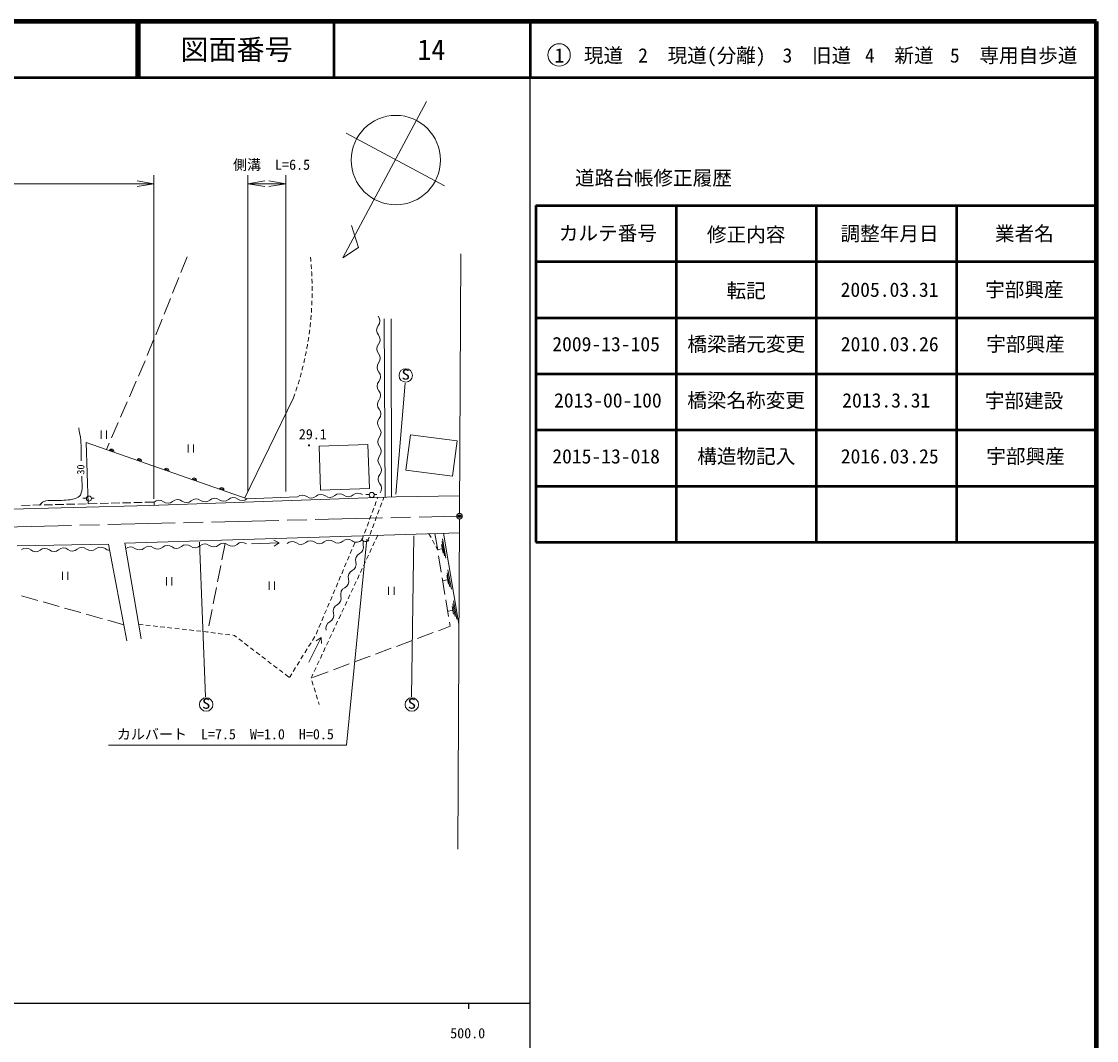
# Model space of a CAD drawing. Units: millimetres, scale not verified. Extents: x 40000 to 680000, y 20000 to 380000.
# Drawn here: x 488259 to 680000, y 198357 to 380000 of the extents above; entities that cross this region are included whole.
import ezdxf
from ezdxf.enums import TextEntityAlignment as Align

# ---------------------------------------------------------------- set-up
doc = ezdxf.new("R2010")
doc.units = ezdxf.units.MM
doc.header["$LTSCALE"] = 1000
doc.header["$PDMODE"] = 32
doc.header["$PDSIZE"] = 500
doc.linetypes.add('CHAIN', pattern=[18.5, 12, -1.5, 3.5, -1.5])
for name, color, linetype, lineweight in [('M-BGD', 7, 'Continuous', 13), ('M-BMK', 2, 'CHAIN', 13), ('M-TTL', 2, 'Continuous', 140), ('M-TTL-BAND', 7, 'Continuous', 25), ('M-TTL-FRAM', 2, 'Continuous', 50), ('M-TTL-LINE', 7, 'Continuous', 50), ('M-TTL-TXT', 7, 'Continuous', 13), ('M-WORK', 1, 'Continuous', 13)]:
    doc.layers.add(name, color=color, linetype=linetype, lineweight=lineweight)
doc.layers.add('M-OTRS', color=6, linetype='Continuous')
doc.styles.add('ＭＳ ゴシック', font='')
doc.styles.get('ＭＳ ゴシック').set_extended_font_data('MS Gothic')

# ---------------------------------------------------------------- blocks, each defined once
blk = doc.blocks.new('open_arrow')
at = {"color": 0, "linetype": 'Continuous', "lineweight": -2}
blk.add_lwpolyline([(7.5, 1.25), (0, 0), (7.5, -1.25)], dxfattribs=at)

msp = doc.modelspace()

# ---------------------------------------------------------------- linework, layer by layer
at = {"layer": 'M-BGD'}
msp.add_circle((566378, 291827), 500, dxfattribs=at)
at = {"layer": 'M-BMK'}
msp.add_line((466689, 289431), (565878, 291815), dxfattribs=at)
at = {"layer": 'M-OTRS'}
msp.add_point((566378, 291827), dxfattribs=at)
at = {"layer": 'M-TTL'}
for p, q in [((680000, 380000), (40000, 380000)), ((680000, 20000), (680000, 380000))]:
    msp.add_line(p, q, dxfattribs=at)
at = {"layer": 'M-TTL-BAND'}
for p, q in [((579000, 20000), (579000, 370000)), ((40000, 205000), (579000, 205000)), ((568000, 205000), (568000, 204000))]:
    msp.add_line(p, q, dxfattribs=at)
at = {"layer": 'M-TTL-FRAM'}
for p, q in [((580000, 347197), (580000, 287197)), ((580000, 347197), (680000, 347197)), ((580000, 287197), (680000, 287197))]:
    msp.add_line(p, q, dxfattribs=at)
at = {"layer": 'M-TTL-LINE'}
for p, q in [((508747, 380000), (508747, 370000)), ((509247, 380000), (509247, 370000)), ((543997, 380000), (543997, 370000)), ((579000, 380000), (579000, 370000)), ((40000, 370000), (680000, 370000)), ((605000, 347197), (605000, 287197)), ((630000, 347197), (630000, 287197)), ((655000, 347197), (655000, 287197)), ((580000, 337197), (680000, 337197)), ((580000, 327197), (680000, 327197)), ((580000, 317197), (680000, 317197)), ((580000, 307197), (680000, 307197)), ((580000, 297197), (680000, 297197))]:
    msp.add_line(p, q, dxfattribs=at)
at = {"layer": 'M-TTL-TXT'}
msp.add_circle((584147, 374034), 2000, dxfattribs=at)
at = {"layer": 'M-WORK'}
for p, q in [((563727, 350681), (546149, 360073)), ((511862, 351088), (424679, 351088)), ((511862, 294899), (511862, 352588)), ((528656, 296209), (528656, 352588)), ((528656, 351088), (535387, 351088)), ((535387, 296209), (535387, 352588)), ((517836, 338054), (516708, 335274)), ((566381, 292327), (566610, 338592)), ((516333, 334347), (515205, 331567)), ((514830, 330640), (513702, 327860)), ((513327, 326934), (512199, 324153)), ((552948, 326978), (553113, 295190)), ((554166, 327028), (554283, 295231)), ((511823, 323227), (510696, 320446)), ((510305, 319526), (509105, 316777)), ((508705, 315860), (507505, 313111)), ((555022, 295731), (556709, 315547)), ((536771, 312901), (528103, 295070)), ((507105, 312194), (505904, 309445)), ((502452, 307081), (502452, 305623)), ((503424, 307081), (503424, 305623)), ((505504, 308528), (504304, 305779)), ((500133, 294033), (499818, 304974)), ((499818, 304974), (528516, 294926)), ((556784, 300047), (557630, 306346)), ((557630, 306346), (565965, 305227)), ((565965, 305227), (565119, 298928)), ((503904, 304863), (503405, 303719)), ((517985, 304627), (517985, 303169)), ((518957, 304627), (518957, 303169)), ((550055, 304619), (541323, 304306)), ((541605, 296443), (541323, 304306)), ((550055, 304619), (550337, 296756)), ((565119, 298928), (556784, 300047)), ((541605, 296443), (550337, 296756)), ((550283, 295678), (549661, 295678)), ((551659, 295678), (551172, 295678)), ((555089, 295260), (566396, 295461)), ((428000, 291586), (511080, 293713)), ((488283, 293730), (489783, 293768)), ((490283, 293781), (491782, 293819)), ((492282, 293832), (493781, 293870)), ((494281, 293883), (495781, 293921)), ((496281, 293934), (497780, 293973)), ((498280, 293985), (499779, 294024)), ((499842, 295015), (499221, 295015)), ((500279, 294037), (501779, 294075)), ((501218, 295015), (500732, 295015)), ((502279, 294088), (503778, 294126)), ((504278, 294139), (505778, 294177)), ((506277, 294190), (507777, 294229)), ((508277, 294241), (509776, 294280)), ((510276, 294292), (511062, 294313)), ((511062, 294313), (511775, 294338)), ((511080, 293713), (555089, 295260)), ((511906, 294342), (511906, 293742)), ((528516, 294926), (537496, 295242)), ((551260, 293693), (551538, 294443)), ((551712, 294911), (551798, 295144)), ((552228, 293426), (552506, 294177)), ((552680, 294645), (552879, 295182)), ((550356, 291255), (550634, 292005)), ((550808, 292474), (551086, 293224)), ((551324, 290989), (551602, 291739)), ((551776, 292208), (552054, 292958)), ((549452, 288817), (549731, 289567)), ((549904, 290036), (550182, 290786)), ((550872, 289770), (551150, 290520)), ((566083, 232436), (566376, 291327)), ((506662, 286991), (566363, 288864)), ((549852, 287702), (546214, 251022)), ((549000, 287598), (549279, 288348)), ((549968, 287332), (550246, 288082)), ((550420, 288551), (550698, 289301)), ((551800, 288407), (551462, 287683)), ((558235, 288335), (557831, 259634)), ((560911, 288693), (561299, 287994)), ((562001, 288727), (562489, 285767)), ((563351, 287808), (563954, 284308)), ((563511, 288775), (566283, 272591)), ((487496, 286527), (503788, 286851)), ((503788, 286851), (507075, 269627)), ((509588, 269961), (506662, 286991)), ((520026, 287175), (521098, 259616)), ((524567, 286966), (523991, 284022)), ((529283, 286872), (534206, 287048)), ((534206, 287048), (533269, 287544)), ((534206, 287048), (533307, 286486)), ((546892, 285162), (547204, 285899)), ((547399, 286360), (547711, 287096)), ((550700, 286052), (550362, 285327)), ((551250, 287230), (550912, 286505)), ((561541, 287556), (561929, 286856)), ((562171, 286419), (562470, 285879)), ((563217, 285986), (562563, 285877)), ((563197, 286754), (563455, 285254)), ((563274, 287281), (563705, 284781)), ((546385, 283965), (546697, 284702)), ((550150, 284874), (549812, 284149)), ((562651, 284781), (563139, 281820)), ((495567, 281927), (495567, 280469)), ((496539, 281927), (496539, 280469)), ((523799, 283040), (523222, 280096)), ((545372, 281571), (545684, 282308)), ((545879, 282768), (546190, 283505)), ((549050, 282518), (548712, 281793)), ((549600, 283696), (549262, 282971)), ((564279, 282282), (564943, 278787)), ((514126, 280947), (514126, 279489)), ((515098, 280947), (515098, 279489)), ((532421, 280159), (532421, 278701)), ((533393, 280159), (533393, 278701)), ((544865, 280374), (545177, 281110)), ((547950, 280162), (547612, 279437)), ((548500, 281340), (548162, 280615)), ((563301, 280834), (563788, 277874)), ((564149, 280448), (563455, 280319)), ((564122, 281219), (564406, 279721)), ((564200, 281750), (564675, 279254)), ((523030, 279115), (522453, 276171)), ((543852, 277979), (544164, 278716)), ((544359, 279176), (544670, 279913)), ((547400, 278984), (547062, 278259)), ((553735, 279239), (553735, 277781)), ((554707, 279239), (554707, 277781)), ((491146, 276816), (488260, 277635)), ((494994, 275723), (492108, 276543)), ((542838, 275585), (543150, 276322)), ((543345, 276782), (543657, 277519)), ((546300, 276628), (545962, 275903)), ((546850, 277806), (546512, 277081)), ((563951, 276887), (564438, 273927)), ((565194, 276221), (565607, 273914)), ((565301, 276710), (565880, 273480)), ((498841, 274631), (495955, 275450)), ((502689, 273538), (499803, 274357)), ((522261, 275190), (521685, 272245)), ((542332, 274388), (542643, 275124)), ((545200, 274273), (544862, 273548)), ((545750, 275450), (545412, 274726)), ((565084, 275023), (564325, 274915)), ((565087, 275733), (565335, 274349)), ((506537, 272445), (503651, 273265)), ((509141, 272566), (509935, 272475)), ((510432, 272419), (511227, 272328)), ((541318, 271993), (541630, 272730)), ((541825, 273191), (542137, 273927)), ((544650, 273095), (544312, 272370)), ((564601, 272940), (564725, 272186)), ((511724, 272271), (512519, 272180)), ((513015, 272124), (513810, 272033)), ((514307, 271976), (515102, 271885)), ((515599, 271829), (516393, 271738)), ((516890, 271681), (517685, 271590)), ((518182, 271534), (518977, 271443)), ((519473, 271386), (520268, 271295)), ((520765, 271239), (521472, 271158)), ((521492, 271264), (521472, 271158)), ((521472, 271158), (521560, 271147)), ((522056, 271083), (522849, 270980)), ((523345, 270916), (524138, 270814)), ((524634, 270750), (525428, 270648)), ((525924, 270584), (526243, 270543)), ((526243, 270543), (526623, 270253)), ((540812, 270796), (541123, 271533)), ((543550, 270739), (543211, 270014)), ((544100, 271917), (543761, 271192)), ((561692, 271058), (558880, 270012)), ((564725, 272186), (562629, 271407)), ((527020, 269949), (527655, 269463)), ((528052, 269159), (528688, 268673)), ((539473, 268571), (539896, 269250)), ((539485, 265778), (541699, 270179)), ((540161, 269674), (540584, 270353)), ((541699, 270179), (540813, 269596)), ((541699, 270179), (541759, 269120)), ((543000, 269561), (542661, 268836)), ((557943, 269664), (555131, 268618)), ((529085, 268369), (529721, 267883)), ((530118, 267580), (530753, 267094)), ((531150, 266790), (531786, 266304)), ((538097, 266365), (538520, 267044)), ((538785, 267468), (539208, 268147)), ((541900, 267205), (541561, 266480)), ((542450, 268383), (542111, 267658)), ((550445, 266875), (547633, 265829)), ((554194, 268269), (551382, 267223)), ((532183, 266000), (532818, 265514)), ((533216, 265210), (533851, 264724)), ((536721, 264159), (537144, 264837)), ((537409, 265262), (537832, 265941)), ((540800, 264849), (540461, 264124)), ((541350, 266027), (541011, 265302)), ((546696, 265480), (543884, 264434)), ((534248, 264421), (534884, 263935)), ((535281, 263631), (535916, 263145)), ((536033, 263056), (536456, 263734)), ((540250, 263671), (539917, 262959)), ((539917, 262959), (539921, 262946)), ((542947, 264086), (540135, 263040)), ((540067, 262468), (540301, 261703)), ((540448, 261225), (540682, 260460)), ((540828, 259981), (541062, 259216)), ((541208, 258738), (541358, 258249)), ((546214, 251022), (503751, 251022))]:
    msp.add_line(p, q, dxfattribs=at)
msp.add_lwpolyline([(560485, 365758), (545586, 337874), (548379, 339742), (547109, 343652)], dxfattribs=at)
for centre, radius in [((555028, 355297), 7965), ((556792, 316913), 1200), ((539546, 304454), 100), ((500287, 294948), 450), ((550728, 295610), 450), ((521196, 258247), 1200), ((557876, 258247), 1200)]:
    msp.add_circle(centre, radius, dxfattribs=at)
for centre, radius, start, end in [((482823, 332142), 57277, 5.07926, 5.87952), ((482823, 332142), 57277, 3.77883, 4.57909), ((482823, 332142), 57277, 2.4784, 3.27866), ((482823, 332142), 57277, 1.17798, 1.97824), ((482823, 332142), 57277, 359.87755, 0.67781), ((482823, 332142), 57277, 357.2767, 358.07696), ((482823, 332142), 57277, 358.57712, 359.37739), ((482823, 332142), 57277, 355.97627, 356.77653), ((482823, 332142), 57277, 353.37542, 354.17568), ((482823, 332142), 57277, 354.67584, 355.47611), ((550886, 326612), 1295, 320.81077, 40.39338), ((482823, 332142), 57277, 352.07499, 352.87525), ((552894, 324975), 1295, 140.81077, 220.39338), ((550921, 323297), 1295, 320.81077, 40.39338), ((482823, 332142), 57277, 349.47414, 350.2744), ((482823, 332142), 57277, 350.77456, 351.57483), ((552929, 321660), 1295, 140.81077, 220.39338), ((482823, 332142), 57277, 348.17371, 348.97397), ((550956, 319981), 1295, 320.81077, 40.39338), ((482823, 332142), 57277, 345.57286, 346.37312), ((482823, 332142), 57277, 346.87329, 347.67355), ((552964, 318344), 1295, 140.81077, 220.39338), ((482823, 332142), 57277, 344.27243, 345.0727), ((550991, 316665), 1295, 320.81077, 40.39338), ((482823, 332142), 57277, 341.67158, 342.47184), ((482823, 332142), 57277, 342.97201, 343.77227), ((552999, 315029), 1295, 140.81077, 220.39338), ((482823, 332142), 57277, 340.37115, 341.17142), ((551026, 313350), 1295, 320.81077, 40.39338), ((553034, 311713), 1295, 140.81077, 220.39338), ((551061, 310034), 1295, 320.81077, 40.39338), ((553068, 308397), 1295, 140.81077, 220.39338), ((551095, 306719), 1295, 320.81077, 40.39338), ((553103, 305082), 1295, 140.81077, 220.39338), ((504331, 303394), 400, 340.70207, 160.70207), ((504331, 303394), 200, 340.70207, 160.70207), ((551130, 303403), 1295, 320.81077, 40.39338), ((509238, 301676), 400, 340.70207, 160.70207), ((509238, 301676), 200, 340.70207, 160.70207), ((553138, 301766), 1295, 140.81077, 220.39338), ((514146, 299957), 400, 340.70207, 160.70207), ((514146, 299957), 200, 340.70207, 160.70207), ((553173, 298451), 1295, 140.81077, 220.39338), ((551165, 300088), 1295, 320.81077, 40.39338), ((519054, 298239), 400, 340.70207, 160.70207), ((519054, 298239), 200, 340.70207, 160.70207), ((551200, 296772), 1295, 320.81077, 40.39338), ((523962, 296520), 400, 340.70207, 160.70207), ((523962, 296520), 200, 340.70207, 160.70207), ((538360, 294277), 1295, 52.27677, 131.85938), ((539945, 296326), 1295, 232.27677, 311.85938), ((541674, 294397), 1295, 52.27677, 131.85938), ((543259, 296446), 1295, 232.27677, 311.85938), ((544987, 294516), 1295, 52.27677, 131.85938), ((546572, 296565), 1295, 232.27677, 311.85938), ((548301, 294636), 1295, 52.27677, 131.85938), ((512770, 293378), 1295, 52.27677, 131.85938), ((514355, 295427), 1295, 232.27677, 311.85938), ((516084, 293497), 1295, 52.27677, 131.85938), ((517669, 295546), 1295, 232.27677, 311.85938), ((519398, 293617), 1295, 52.27677, 131.85938), ((520983, 295666), 1295, 232.27677, 311.85938), ((522711, 293737), 1295, 52.27677, 131.85938), ((524296, 295786), 1295, 232.27677, 311.85938), ((526025, 293856), 1295, 52.27677, 131.85938), ((527610, 295905), 1295, 232.27677, 311.85938), ((546445, 286410), 1295, 52.48808, 132.07069), ((549673, 288151), 871, 207.14917, 307.87466), ((489059, 284839), 1295, 48.55916, 128.14178), ((490773, 286781), 1295, 228.55916, 308.14178), ((492425, 284787), 1295, 51.56714, 131.14975), ((494036, 286816), 1295, 231.56714, 311.14975), ((495740, 284865), 1295, 51.56714, 131.14975), ((497350, 286895), 1295, 231.56714, 311.14975), ((499055, 284944), 1295, 51.56714, 131.14975), ((500665, 286973), 1295, 231.56714, 311.14975), ((502370, 285023), 1295, 51.56714, 131.14975), ((503980, 287052), 1295, 231.56714, 270.75847), ((507699, 285047), 1295, 52.48808, 132.07069), ((509276, 287102), 1295, 232.48808, 312.07069), ((511012, 285179), 1295, 52.48808, 132.07069), ((512589, 287234), 1295, 232.48808, 312.07069), ((514325, 285311), 1295, 52.48808, 132.07069), ((515902, 287366), 1295, 232.48808, 312.07069), ((517638, 285443), 1295, 52.48808, 132.07069), ((519215, 287498), 1295, 232.48808, 312.07069), ((520951, 285575), 1295, 52.48808, 132.07069), ((522529, 287630), 1295, 232.48808, 312.07069), ((524264, 285707), 1295, 52.48808, 132.07069), ((525842, 287761), 1295, 232.48808, 312.07069), ((527577, 285838), 1295, 52.48808, 132.07069), ((536505, 286014), 1295, 52.48808, 132.07069), ((538083, 288069), 1295, 232.48808, 312.07069), ((539818, 286146), 1295, 52.48808, 132.07069), ((541396, 288201), 1295, 232.48808, 312.07069), ((543132, 286278), 1295, 52.48808, 132.07069), ((544709, 288333), 1295, 232.48808, 312.07069), ((548022, 288465), 1295, 232.48808, 318.54267), ((547979, 286309), 1295, 296.60298, 16.1856), ((550467, 287031), 1295, 163.29371, 196.1856), ((549139, 283993), 1295, 116.60298, 196.1856), ((547811, 280955), 1295, 116.60298, 196.1856), ((546651, 283271), 1295, 296.60298, 16.1856), ((545324, 280233), 1295, 296.60298, 16.1856), ((546484, 277916), 1295, 116.60298, 196.1856), ((543996, 277194), 1295, 296.60298, 16.1856), ((542668, 274156), 1295, 296.60298, 16.1856), ((545156, 274878), 1295, 116.60298, 196.1856), ((543828, 271840), 1295, 116.60298, 196.1856)]:
    msp.add_arc(centre, radius, start, end, dxfattribs=at)
for points, knots in [([(498896, 301661), (498872, 302886), (498933, 304115), (498825, 305335), (498760, 306079), (498591, 306811), (498474, 307549)], [0, 0, 0, 0, 1, 1, 1, 2, 2, 2, 2]), ([(491463, 293811), (491720, 294026), (491925, 294327), (492235, 294455), (492718, 294656), (493277, 294560), (493799, 294596), (494852, 294670), (495918, 294597), (496962, 294754), (497267, 294800), (497577, 294857), (497859, 294983), (498187, 295129), (498573, 295271), (498755, 295580), (499331, 296558), (498943, 297842), (499036, 298972)], [0, 0, 0, 0, 1, 1, 1, 2, 2, 2, 3, 3, 3, 4, 4, 4, 5, 5, 5, 6, 6, 6, 6])]:
    msp.add_open_spline(points, degree=3, knots=knots, dxfattribs=at)

# ---------------------------------------------------------------- block references
at = {"layer": 'M-WORK', "xscale": 400, "yscale": 400, "rotation": 180}
for p in [(511862, 351088), (535387, 351088)]:
    msp.add_blockref('open_arrow', p, dxfattribs=at)
at = {"layer": 'M-WORK', "xscale": 400, "yscale": 400}
msp.add_blockref('open_arrow', (528656, 351088), dxfattribs=at)

# ---------------------------------------------------------------- texts
at = {"layer": 'M-TTL-BAND', "style": 'ＭＳ ゴシック'}
msp.add_text('500.0', height=1833, dxfattribs=at).set_placement((567844, 198195), align=Align.BOTTOM_CENTER)
at = {"layer": 'M-TTL-TXT', "style": 'ＭＳ ゴシック'}
for s, height, p in [('図面番号', 3666, (526622, 375000)), ('14', 3666, (561372, 375000)), ('1\u3000現道', 2566, (589448, 373958)), ('2\u3000現道(分離)', 2566, (609619, 373958)), ('3\u3000旧道', 2566, (630121, 373958)), ('4\u3000新道', 2566, (644824, 373958)), ('5\u3000専用自歩道', 2566, (665228, 373958)), ('道路台帳修正履歴', 2566, (600968, 352113)), ('カルテ番号', 2566, (592839, 342277)), ('修正内容', 2566, (617509, 342023)), ('調整年月日', 2566, (643089, 342197)), ('業者名', 2566, (667134, 342197)), ('転記', 2566, (617509, 332023)), ('宇部興産', 2566, (667134, 332197)), ('2005.03.31', 2566, (643089, 332197))]:
    msp.add_text(s, height=height, dxfattribs=at).set_placement(p, align=Align.MIDDLE_CENTER)
for s, p in [('橋梁諸元変更', (617533, 320442)), ('2009-13-105', (592533, 320442)), ('橋梁名称変更', (617500, 310414)), ('2013.3.31', (642500, 310414)), ('宇部建設', (667077, 310357)), ('2015-13-018', (592533, 300442)), ('構造物記入', (617533, 300442))]:
    msp.add_text(s, height=2566, dxfattribs=at).set_placement(p, align=Align.BOTTOM_CENTER)
for s, p in [('宇部興産', (660346, 320442)), ('2010.03.26', (634390, 320442)), ('2013-00-100', (583248, 310414)), ('2016.03.25', (634390, 300442)), ('宇部興産', (660346, 300442))]:
    msp.add_text(s, height=2566, dxfattribs=at).set_placement(p, align=Align.BOTTOM_LEFT)
at = {"layer": 'M-WORK', "style": 'ＭＳ ゴシック'}
for s, p in [('側溝\u3000L=6.5', (532860, 353017)), ('カルバート\u3000L=7.5\u3000W=1.0\u3000H=0.5', (524624, 251493))]:
    msp.add_text(s, height=1833, dxfattribs=at).set_placement(p, align=Align.BOTTOM_CENTER)
at = {"layer": 'M-WORK', "style": 'ＭＳ ゴシック', "width": 1.2}
for p in [(556043, 315611), (520446, 256945), (557127, 256945)]:
    msp.add_text('S', height=1833, dxfattribs=at).set_placement(p, align=Align.BOTTOM_LEFT)
at = {"layer": 'M-WORK', "style": 'ＭＳ ゴシック'}
msp.add_text('29.1', height=1833, dxfattribs=at).set_placement((537725, 304975), align=Align.BOTTOM_LEFT)
msp.add_text('30', height=1320, rotation=90, dxfattribs=at).set_placement((499870, 299236), align=Align.BOTTOM_LEFT)

doc.saveas('drawing.dxf')
